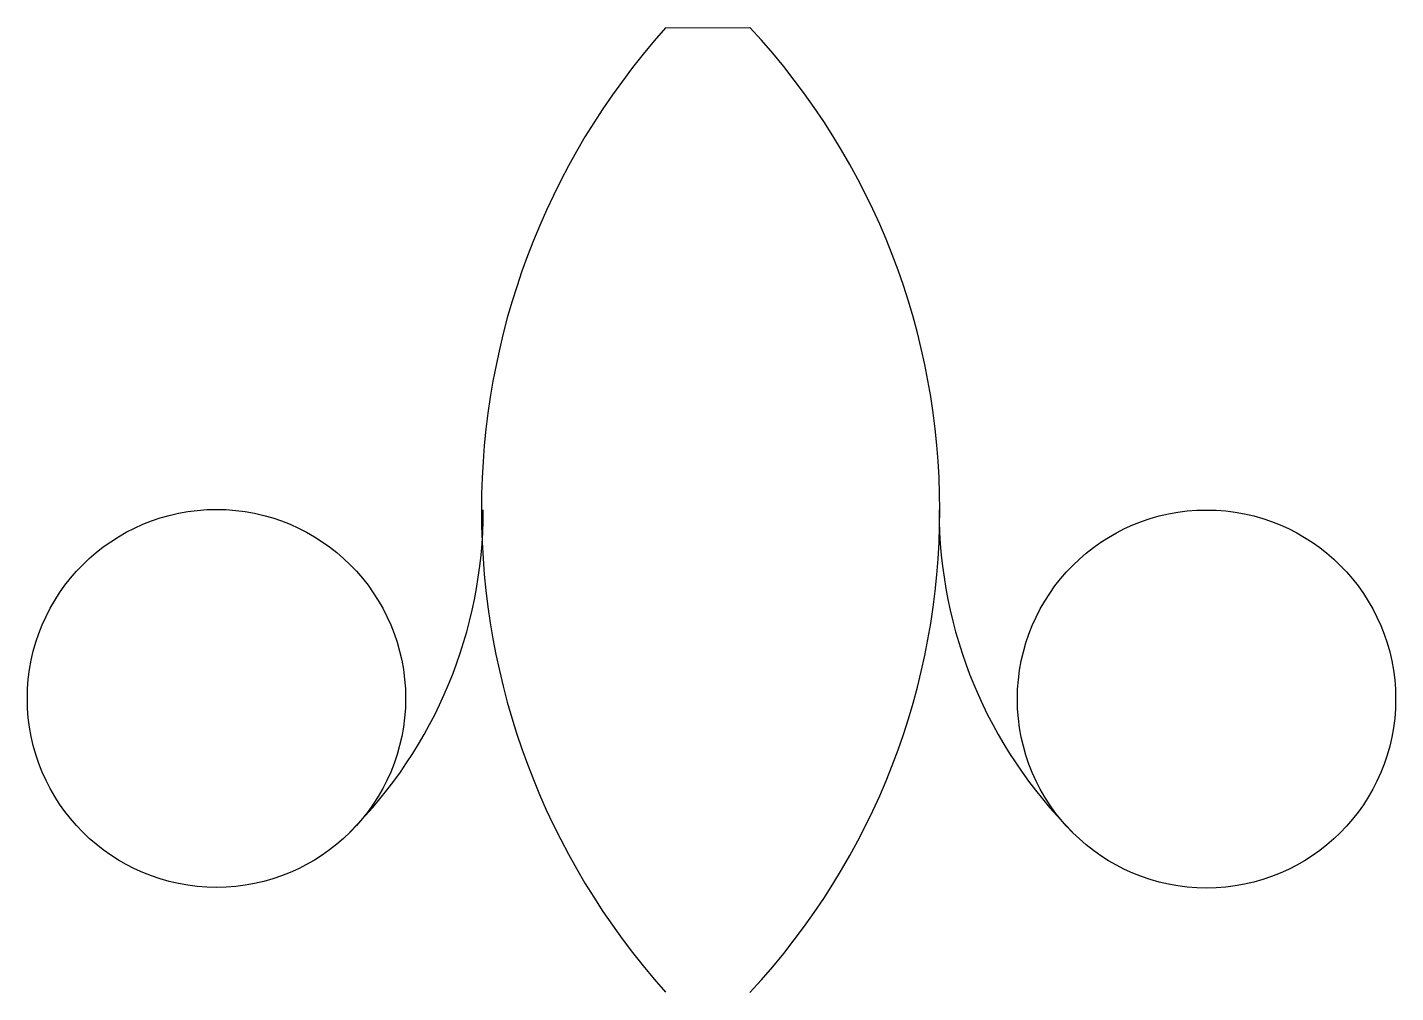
# Model space of a CAD drawing. Header units: inches. Extents: x 30 to 62, y 17.9 to 42.
# Drawn here: x 30 to 36, y 17.88 to 22.12 of the extents above; entities outside this region: 1.
import ezdxf

# ---------------------------------------------------------------- set-up
doc = ezdxf.new("R2010")
doc.units = ezdxf.units.IN
doc.header["$MEASUREMENT"] = 0

msp = doc.modelspace()

# ---------------------------------------------------------------- linework, layer by layer
msp.add_line((32.7996, 22.1164), (33.1691, 22.1192))
for centre, radius in [((60, 40), 2), ((30.8288, 19.1727), 0.83), ((35.1741, 19.1699), 0.83)]:
    msp.add_circle(centre, radius)
for centre, radius, start, end in [((35.1681, 19.9998), 3.1764, 138.21437, 221.77711), ((30.8955, 20), 3.1081, 317.01388, 42.98612), ((30, 20), 2, 314.96806, 0), ((36, 20), 2, 180, 225.03195)]:
    msp.add_arc(centre, radius, start, end)

doc.saveas('drawing.dxf')
